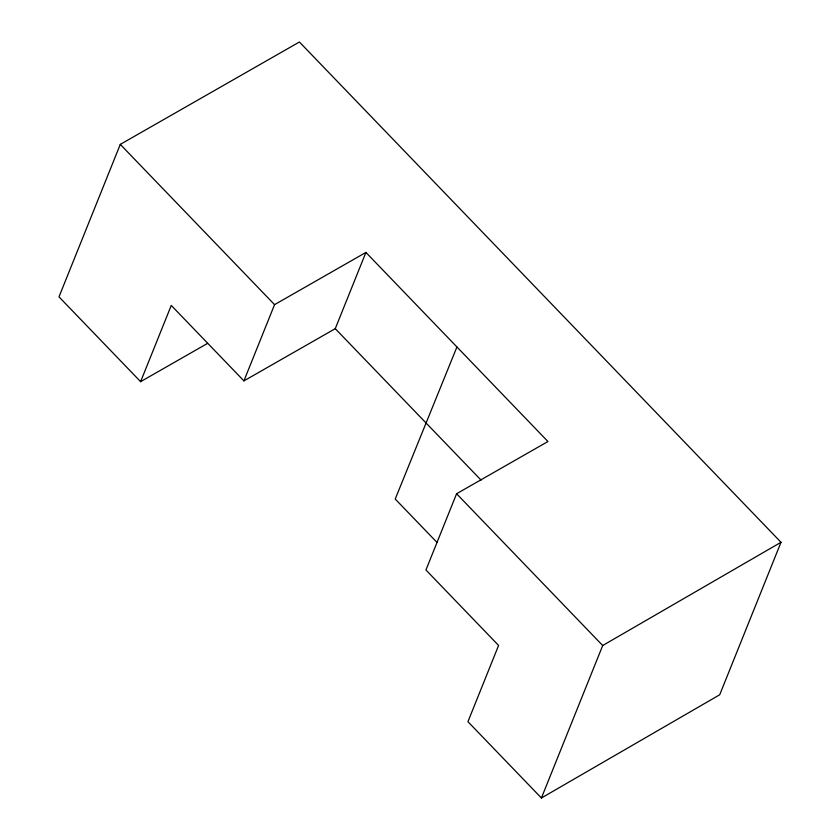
<?xml version="1.0" encoding="UTF-8"?>
<svg xmlns="http://www.w3.org/2000/svg" width="840" height="840" viewBox="0 0 840 840"><rect width="100%" height="100%" fill="white"/><g stroke="black" fill="none" stroke-linecap="round" stroke-linejoin="round"><path stroke-width="1.26" d="M140.616 381.665L171.266 305.424L243.915 380.887L274.565 304.647L365.915 252.43L547.942 441.525L456.593 493.742L425.943 569.982L498.593 645.446L467.943 721.686L541.412 798L719.712 694.764L781.011 542.283L299.407 42L120.288 144.386L58.989 296.867L140.616 381.665L207.512 343.423M243.915 380.887L335.265 328.671L365.915 252.43M541.412 798L602.7 645.529L781.011 542.283M456.929 346.983L395.22 499.034L436.926 542.346M335.265 328.671L481.089 480.155M120.288 144.386L274.565 304.647M456.593 493.742L602.7 645.529"/></g></svg>
